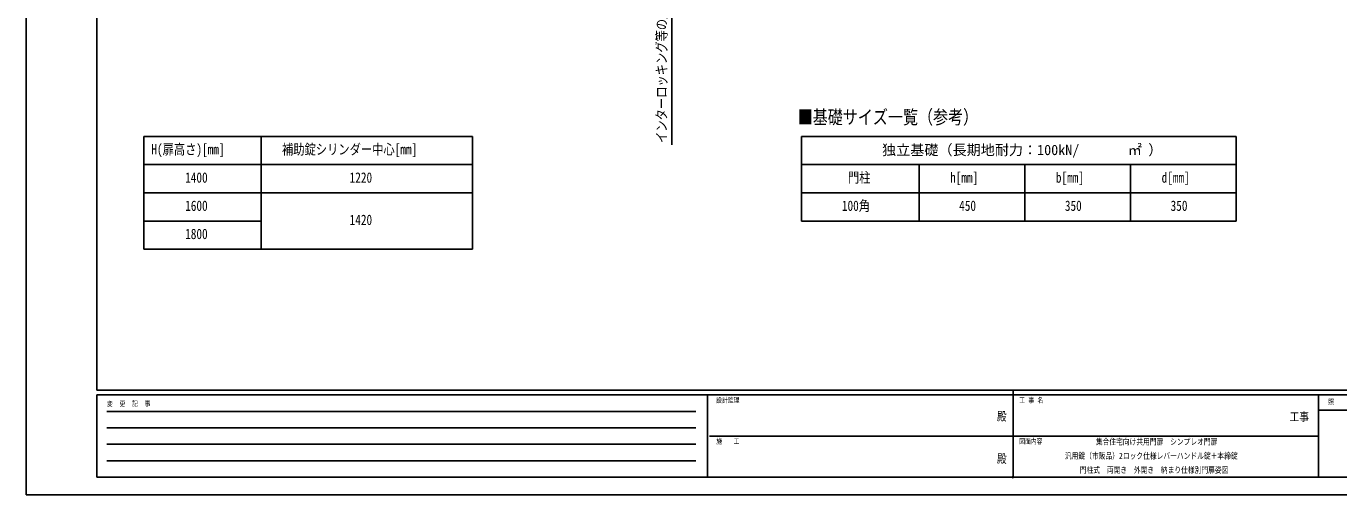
# Model space of a CAD drawing. Units: millimetres, scale not verified. Extents: x -4205 to 4205, y -2970 to 2970.
# Drawn here: x -4205 to 1381, y -2970 to -976 of the extents above; entities that cross this region are included whole.
import ezdxf
from ezdxf.enums import TextEntityAlignment as Align

# ---------------------------------------------------------------- set-up
doc = ezdxf.new("R2010")
doc.units = ezdxf.units.MM
doc.header["$LTSCALE"] = 10
doc.header["$PDMODE"] = 32
doc.header["$PDSIZE"] = 5
for name, color, linetype in [('0-2_USER1', 3, 'Continuous'), ('0-6_YKK_D', 6, 'Continuous'), ('0-7_YKK_ZWAK', 7, 'Continuous')]:
    doc.layers.add(name, color=color, linetype=linetype)
doc.styles.add('ＭＳ ゴシック', font='')
doc.styles.get('ＭＳ ゴシック').set_extended_font_data('MS Gothic')

msp = doc.modelspace()

# ---------------------------------------------------------------- linework, layer by layer
at = {"layer": '0-2_USER1'}
for p, q in [((-3704.98, -1445), (-3204.98, -1445)), ((-3704.98, -1445), (-3704.98, -1925)), ((-3204.98, -1445), (-3204.98, -1925)), ((-3204.98, -1445), (-2304.98, -1445)), ((-3204.98, -1445), (-3204.98, -1925)), ((-2304.98, -1445), (-2304.98, -1925)), ((-904.98, -1445), (945.02, -1445)), ((-904.98, -1445), (-904.98, -1805)), ((945.02, -1445), (945.02, -1805)), ((-3704.98, -1565), (-3204.98, -1565)), ((-3204.98, -1565), (-2304.98, -1565)), ((-904.98, -1565), (945.02, -1565)), ((-404.98, -1565), (-404.98, -1805)), ((45.02, -1565), (45.02, -1805)), ((495.02, -1565), (495.02, -1805)), ((-3704.98, -1685), (-3204.98, -1685)), ((-3204.98, -1685), (-2304.98, -1685)), ((-904.98, -1685), (945.02, -1685)), ((-3704.98, -1805), (-3204.98, -1805)), ((-904.98, -1805), (945.02, -1805)), ((-3704.98, -1925), (-3204.98, -1925)), ((-3204.98, -1925), (-2304.98, -1925))]:
    msp.add_line(p, q, dxfattribs=at)
at = {"layer": '0-6_YKK_D'}
msp.add_lwpolyline([(-1457.83, -227.67), (-1457.83, -327.67), (-1457.83, -1480.67)], dxfattribs=at)
at = {"layer": '0-7_YKK_ZWAK'}
for p, q in [((-3904.98, -2525), (-3904.98, 2775)), ((3895.02, -2525), (-3904.98, -2525)), ((-1304.98, -2545), (-3904.98, -2545)), ((-3904.98, -2895), (-3904.98, -2545)), ((-1304.98, -2545), (-1304.98, -2895)), ((-4.98, -2545), (-1304.98, -2545)), ((-4.98, -2525), (-4.98, -2895)), ((1295.02, -2545), (-4.98, -2545)), ((-3862.48, -2615), (-1354.98, -2615)), ((1985.02, -2610), (1295.02, -2610)), ((-3862.48, -2685), (-1354.98, -2685)), ((-1297.48, -2720), (-4.98, -2720)), ((-4.98, -2720), (1295.02, -2720)), ((-3862.48, -2755), (-1354.98, -2755)), ((-3862.48, -2825), (-1354.98, -2825)), ((-3904.98, -2895), (-1304.98, -2895)), ((-1304.98, -2895), (-4.98, -2895)), ((-4.98, -2895), (1295.02, -2895)), ((1295.02, -2895), (1985.02, -2895))]:
    msp.add_line(p, q, dxfattribs=at)
msp.add_lwpolyline([(-4205, -2970), (4205, -2970), (4205, 2970), (-4205, 2970)], close=True, dxfattribs=at)
msp.add_lwpolyline([(1985.02, -2545), (1295.02, -2545), (1295.02, -2895)], dxfattribs=at)
msp.add_point((-4.98, -2895), dxfattribs=at)

# ---------------------------------------------------------------- texts
at = {"layer": '0-2_USER1', "style": 'ＭＳ ゴシック', "width": 0.8}
for s, height, p in [('■基礎サイズ一覧（参考）', 58.65, (-921.51, -1409.42)), ('H(扉高さ)[mm]', 43.99, (-3672.58, -1535)), ('補助錠シリンダー中心[mm]', 43.99, (-3116.58, -1535)), ('1400', 43.99, (-3528.58, -1655)), ('1220', 43.99, (-2828.58, -1655)), ('門柱', 43.99, (-707.78, -1655)), ('h[mm]', 43.99, (-272.78, -1655)), ('b[mm]', 43.99, (177.22, -1655)), ('d[mm]', 43.99, (627.22, -1655)), ('1600', 43.99, (-3528.58, -1775)), ('100角', 43.99, (-733.38, -1775)), ('450', 43.99, (-234.38, -1775)), ('350', 43.99, (215.62, -1775)), ('350', 43.99, (665.62, -1775)), ('1420', 43.99, (-2828.58, -1835)), ('1800', 43.99, (-3528.58, -1895)), ('集合住宅向け共用門扉\u3000シンプレオ門扉', 25.66, (347.29, -2765)), ('汎用錠（市販品）2ロック仕様レバーハンドル錠＋本締錠', 25.66, (215.69, -2825)), ('門柱式\u3000両開き\u3000外開き\u3000納まり仕様別門扉姿図', 25.66, (279.15, -2885))]:
    msp.add_text(s, height=height, dxfattribs=at).set_placement(p, align=Align.BOTTOM_LEFT)
at = {"layer": '0-2_USER1', "style": 'ＭＳ ゴシック'}
for s, p in [('独立基礎（長期地耐力：100kN/', (-562.55, -1537.52)), ('㎡', (483.34, -1537.52)), ('）', (570.61, -1537.52))]:
    msp.add_text(s, height=43.99, dxfattribs=at).set_placement(p, align=Align.BOTTOM_LEFT)
at = {"layer": '0-6_YKK_D', "style": 'ＭＳ ゴシック', "width": 0.8}
msp.add_text('インターロッキング等の床材厚さ=100以下', height=43.99, rotation=90, dxfattribs=at).set_placement((-1465.83, -1472.67), align=Align.BOTTOM_LEFT)
at = {"layer": '0-7_YKK_ZWAK', "style": 'ＭＳ ゴシック', "width": 0.8}
for s, height, p in [('変  更  記  事', 21.99, (-3861.31, -2600)), ('設計監理', 21.99, (-1268.31, -2585)), ('工 事 名', 21.99, (21.27, -2585)), ('照     査', 21.99, (1336.42, -2592.5)), ('殿', 36.66, (-73.67, -2665.83)), ('工事', 36.66, (1172.33, -2667.46)), ('施\u3000\u3000工', 21.99, (-1268.31, -2760)), ('図面内容', 21.99, (21.27, -2760)), ('殿', 36.66, (-73.67, -2845.83))]:
    msp.add_text(s, height=height, dxfattribs=at).set_placement(p, align=Align.BOTTOM_LEFT)

doc.saveas('drawing.dxf')
